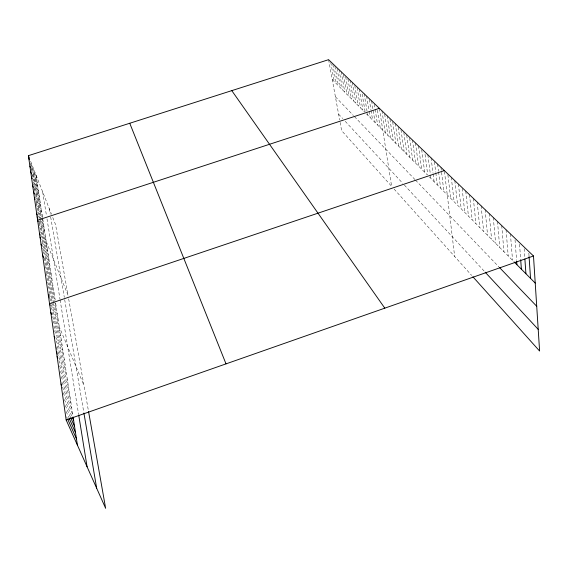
<?xml version="1.0" encoding="UTF-8"?>
<svg xmlns="http://www.w3.org/2000/svg" width="568" height="568" viewBox="0 0 568 568"><rect width="100%" height="100%" fill="white"/><g stroke="black" fill="none" stroke-linecap="round" stroke-linejoin="round"><path stroke-width="0.43" stroke-dasharray="2.84 2.13" d="M332.237 79.548L364.677 112.073M366.481 113.884L427.179 174.738M429.365 176.932L513.628 261.422M335.404 96.78L353.374 115.481M354.482 116.632L414.945 179.552M415.52 180.148L498.81 266.811M338.599 114.154L342.66 118.534M345.252 121.325L402.783 183.357M404.395 185.09L484.121 271.05M394.114 189.08L471.688 275.437M66.662 416.834L67.358 418.41M66.172 411.58L68.685 417.239M64.432 399.552L71.866 416.401M65.299 405.516L70.29 416.791M63.24 392.893L72.725 414.477M61.94 382.271L70.95 402.889M62.409 387.135L71.831 408.633M61.131 376.698L70.084 397.238M59.619 365.962L68.394 386.212M60.4 371.351L69.232 391.679M57.056 353.033L66.754 375.533M58.852 360.659L67.571 380.83M55.976 347.112L65.959 370.315M56.246 341.077L64.397 360.133M56.963 346.054L65.171 365.188M54.556 330.704L62.885 350.257M56.211 337.761L63.63 355.156M53.193 321.282L61.415 340.679M53.868 325.961L62.139 345.429M51.873 312.144L59.988 331.378M52.526 316.681L60.698 335.993M49.629 298.15L57.929 317.938M51.255 304.867L58.603 322.354M51.227 307.678L83.936 385.374M49.132 291.405L56.601 309.297M49.061 293.99L57.261 313.586M47.598 282.346L54.982 300.089M48.188 286.442L54.265 301.019M54.606 301.828L55.955 305.066M46.2 271.206L53.449 288.736M46.107 273.535L54.059 292.733M47.016 278.313L54.684 296.787M43.935 258.291L51.66 277.056M44.815 262.87L52.249 280.897M45.312 266.541L52.845 284.788M42.678 248.117L49.941 265.845M43.203 251.731L50.509 269.537M44.737 257.829L51.077 273.272M41.798 239.149L48.287 255.075M41.982 241.826L48.834 258.618M42.493 245.348L49.38 262.21M39.746 227.555L46.704 244.709M40.562 231.716L47.222 248.117M41.301 235.713L47.755 251.574M39.604 220.817L45.142 234.534M39.107 221.712L45.66 237.914M38.936 223.444L68.032 295.289L55.55 224.608L52.419 216.649M36.899 207.916L43.622 224.644M37.68 211.899L44.127 227.903M38.475 215.932L39.448 218.339M39.767 219.141L44.631 231.197M35.5 196.542L41.691 212.027M36.267 200.39L42.167 215.123M36.054 201.825L42.316 217.438M36.125 203.976L41.542 217.466M41.855 218.261L43.133 221.435M33.469 183.982L39.845 200.014M34.208 187.667L40.3 202.961M33.988 188.974L40.761 205.95M35.386 194.362L41.223 208.967M32.561 174.596L38.091 188.562M31.929 174.745L38.525 191.381M32.646 178.316L38.958 194.22M33.37 181.93L39.405 197.103M30.679 163.087L36.416 177.642M30.424 164.088L36.828 180.326M31.126 167.553L37.247 183.038M31.19 169.42L37.665 185.786M30.622 161.298L51.468 214.242M330.782 62.501L334.268 81.586M328.588 59.683L339.664 119.962M340.118 122.439L341.631 130.647L391.608 186.283L379.367 108.332M334.921 66.442L338.4 85.733M332.841 64.475L336.327 83.645M337.023 68.465L340.502 87.834M341.162 71.724L344.776 92.123M339.004 69.665L342.625 89.964M343.491 74.671L346.949 94.302M68.664 298.86L88.26 409.862M347.928 78.931L351.372 98.733M345.699 76.787L349.15 96.503M350.037 80.23L353.623 100.99M354.78 85.505L358.202 105.577M352.323 82.417L355.895 103.269M357.116 87.72L360.531 107.913M49.253 208.598L50.197 214.193M50.68 217.04L64.312 297.419M64.688 299.656L83.645 411.459M359.338 89.148L362.888 110.277M364.166 93.77L367.688 115.091M362.164 93.99L365.132 111.825M366.623 96.12L369.008 110.689M369.15 111.548L370.13 117.541M369.25 99.364L370.925 109.695M371.067 110.554L372.608 120.026M42.607 191.736L46.512 215.868M46.995 218.872L59.981 299.18M60.109 299.961L78.576 414.193M371.628 100.912L375.107 122.532M377.45 110.192L380.212 127.651M374.312 104.228L375.008 108.566M375.143 109.439L377.642 125.074M381.937 110.796L385.367 132.82M384.671 114.14L387.951 135.411M36.011 174.987L42.522 217.473M42.77 219.049L55.188 300.074M55.7 303.397L72.988 416.174M387.17 115.808L390.564 138.031M392.673 121.815L395.896 143.377M389.967 119.223L393.219 140.686M395.278 123.576L398.615 146.104M398.175 127.097L401.37 148.859M400.98 129.795L404.153 151.656M403.82 132.486L406.979 154.482M406.702 135.248L409.833 157.35M409.613 138.052L412.73 160.254M412.453 140.033L415.662 163.194M415.449 142.902L418.637 166.175M418.488 145.813L421.648 169.2M421.683 149.632L424.701 172.26M425.034 154.375L427.683 174.482M427.853 154.78L430.359 174.106M430.473 174.987L430.927 178.501M431.062 157.854L433.022 173.176M433.128 174.028L434.108 181.689M434.421 161.83L435.713 172.09M435.819 172.942L437.332 184.919M437.608 164.131L438.46 171.003M438.567 171.863L440.598 188.193M440.953 167.333L443.906 191.515M444.453 171.451L454.663 256.488M447.889 174.752L450.672 198.296M451.276 177.23L454.123 201.761M454.819 180.624L457.63 205.268M458.411 184.06L461.18 208.832M462.153 188.413L464.787 212.446M465.76 191.104L468.444 216.117M469.516 194.703L472.157 219.837M473.336 198.353L475.927 223.614M477.205 202.066L479.747 227.448M481.139 205.829L483.631 231.339M485.129 209.656L487.571 235.294M489.183 213.54L491.576 239.305M493.301 217.487L495.637 243.381M497.483 221.492L499.762 247.513M501.729 225.56L503.951 251.716M506.045 229.699L508.211 255.983M510.433 233.902L512.535 260.321M515.027 239.888L516.596 260.442M519.557 244.24L520.629 258.873M524.158 248.663L524.768 257.311M528.843 253.165L529.078 256.637"/><path stroke-width="0.85" d="M88.565 411.566L105.641 508.317L66.158 419.958L533.487 255.99L539.6 351.038L472.867 276.751M444.346 170.585L49.544 303.688L50.218 305.286M379.367 108.332L37.616 220.192L38.276 221.818M66.158 419.958L28.4 155.66L328.588 59.683L533.487 255.99M514.182 261.969L535.233 283.077M499.393 267.421L536.725 306.266M485.207 272.221L538.208 329.362M231.787 90.632L384.806 308.154M67.713 419.198L76.46 438.851M69.047 418.048L75.508 432.596M72.221 417.203L73.634 420.412M70.645 417.594L74.564 426.454M61.01 383.954L61.706 385.544M56.367 351.429L57.056 353.033M57.105 356.626L57.808 358.238M54.208 336.313L54.883 337.903M50.829 312.656L51.51 314.267M48.301 294.984L49.295 297.355M42.593 255.025L43.601 257.474M41.031 244.084L41.691 245.696M39.533 233.576L40.179 235.166M40.023 237.034L40.676 238.631M36.671 213.561L37.325 215.173M37.14 216.855L37.793 218.474M129.752 123.256L226.014 363.868M33.54 191.65L34.52 194.1M34.407 197.714L35.067 199.354M32.695 185.736L33.342 187.355M30.672 171.579L31.616 173.95M31.467 177.138L32.106 178.735M28.769 158.231L29.408 159.849M29.898 166.147L30.544 167.78M28.4 155.66L29.351 158.074M83.908 412.986L96.666 488.224M78.703 414.995L87.082 466.782M73.116 417.019L77.44 445.205M516.667 261.301L516.93 264.724M520.693 259.732L521.389 269.204M524.889 259.043L525.933 273.748M529.078 256.637L530.54 278.377"/></g></svg>
